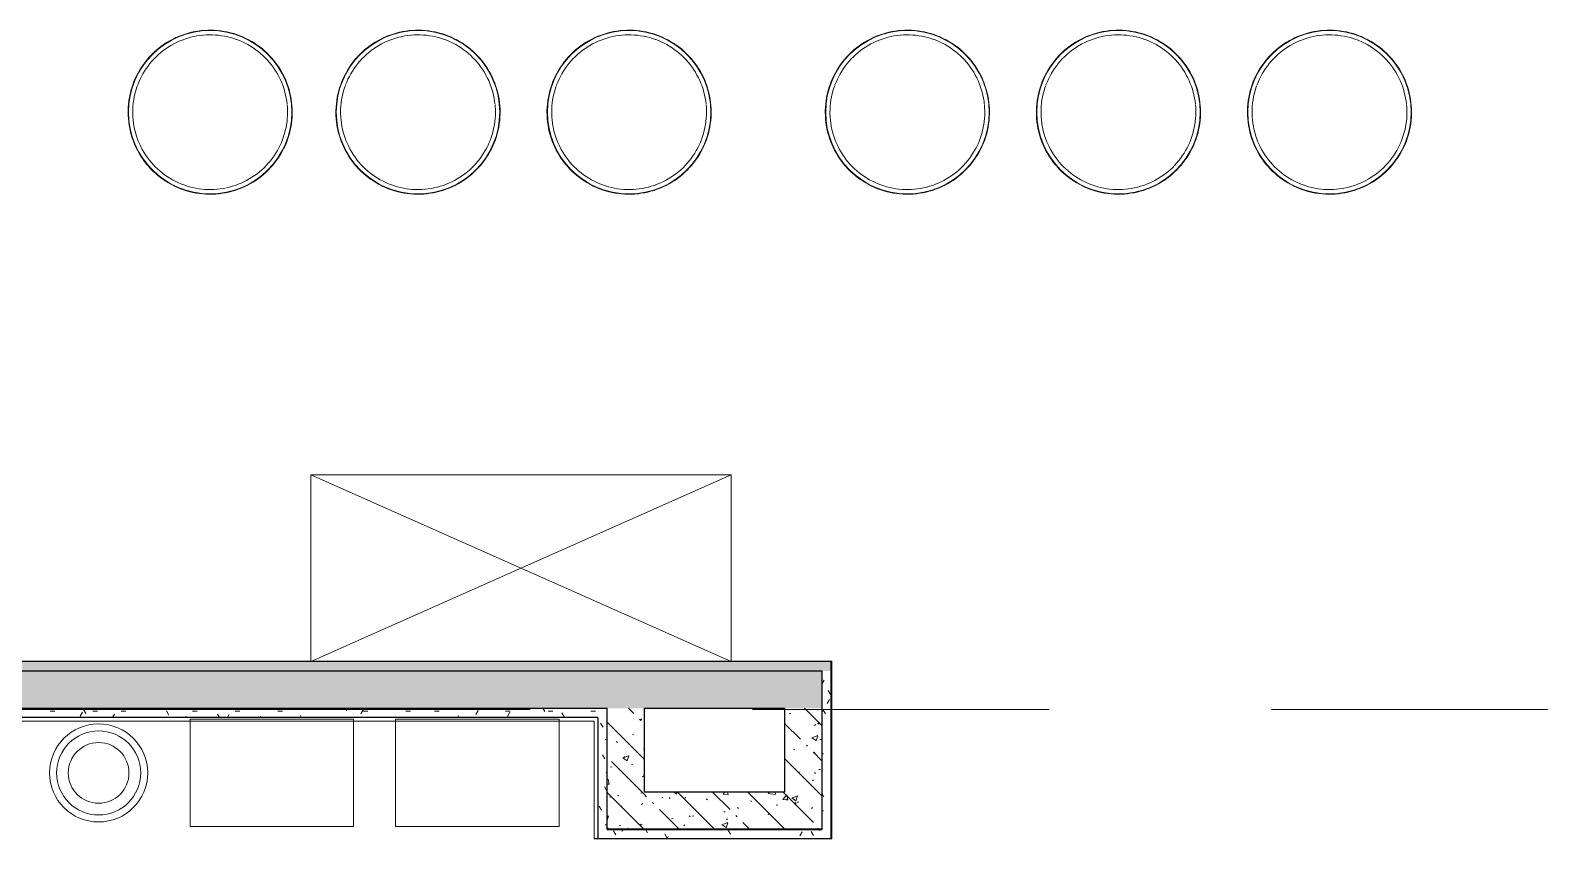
# Model space of a CAD drawing. Header units: millimetres. Extents: x 39286 to 136192, y -1987 to 27400.
# Drawn here: x 44214 to 47447, y 14723 to 16455 of the extents above; entities that cross this region are included whole.
import ezdxf

# ---------------------------------------------------------------- set-up
doc = ezdxf.new("R2010")
doc.units = ezdxf.units.MM
doc.linetypes.add('Осевая', pattern=[3175, 635, -476.25, 1587.5, -476.25])
for name, color, linetype, lineweight in [('A-WALL', 7, 'Continuous', 9), ('I-WALL', 7, 'Continuous', 9), ('P-SANR-FIXT', 7, 'Continuous', 9), ('Оси-2', 7, 'Осевая', 9)]:
    doc.layers.add(name, color=color, linetype=linetype, lineweight=lineweight)
for name, color, linetype, lineweight, true_color in [('A-WALL-1', 7, 'Continuous', 25, 0x3c3c3c), ('A-WALL-FNSH-2', 7, 'Continuous', 13, 0x3c3c3c), ('I-FURN-1', 7, 'Continuous', 9, 0xf0f0f0)]:
    doc.layers.add(name, color=color, linetype=linetype, lineweight=lineweight, true_color=true_color)
pattern_1 = [(135, (0, 0), (-75.43415, -75.43415), [106.68, -17.78, 3.556, -17.78]), (135, (0, 75.39), (-75.43415, -75.43415), []), (50, (0, 0), (127.52922, -11.15758), [13.335, -146.685]), (355, (0, 0), (-24.66966, 133.74002), [10.668, -117.348]), (100.451, (10.63, -0.93), (102.85973, 122.58178), [11.333, -124.663]), (46.184, (0, 35.56), (189.75516, -29.43036), [20.002, -220.027]), (96.636, (15.81, 33.1), (166.1822, 173.1996), [17, -186.995]), (351.184, (0, 35.56), (166.1839, 173.1976), [16.002, -176.022]), (21, (17.78, 26.67), (106.13027, -71.58603), [13.335, -146.685]), (326, (17.78, 26.67), (43.26188, 128.93175), [10.668, -117.348]), (71.451, (26.62, 20.7), (149.39198, 57.34505), [11.333, -124.663]), (37.5, (0, 0), (2.16223, 59.188357), [3.353, -112.573, 3.353, -115.773, -117.793]), (37.5, (0, 0), (2.16223, 59.188357), [-235.052, 3.353, -114.44]), (7.5, (0, 0), (46.77386, 70.12615), [3.353, -64.567, 3.353, -109.906, -44.894]), (7.5, (0, 0), (46.77386, 70.12615), [-181.178, 3.353, -41.542]), (327.5, (-39.65, 0), (94.91367, -4.010093), [3.353, -41.097, 3.353, -135.331, -184.023]), (327.5, (-39.65, 0), (94.91367, -4.010093), [-183.134, 3.353, -180.67]), (317.5, (-57.43, 0), (103.69057, 17.79882), [3.353, -54.432, 3.353, -88.748, -130.683]), (317.5, (-57.43, 0), (103.69057, 17.79882), [-149.885, 3.353, -127.33])]
pattern_2 = [(0, (0, 0), (121.92, 30.48), [10.058, -81.382, 10.058, -81.382, -487.68]), (0, (0, 0), (121.92, 30.48), [-182.88, 10.058, -172.822, 10.058, -81.382, -213.36]), (0, (0, 0), (121.92, 30.48), [-457.2, 10.058, -50.902, 10.058, -142.342]), (120, (45.72, 15.24), (-87.356454, 90.345817), [10.058, -81.382, 10.058, -81.382, -487.68]), (120, (45.72, 15.24), (-87.356454, 90.345817), [-182.88, 10.058, -172.822, 10.058, -81.382, -213.36]), (120, (45.72, 15.24), (-87.356454, 90.345817), [-457.2, 10.058, -50.902, 10.058, -142.342]), (240, (60.96, 76.2), (-34.563546, -120.825817), [10.058, -81.382, 10.058, -81.382, -487.68]), (240, (60.96, 76.2), (-34.563546, -120.825817), [-182.88, 10.058, -172.822, 10.058, -81.382, -213.36]), (240, (60.96, 76.2), (-34.563546, -120.825817), [-457.2, 10.058, -50.902, 10.058, -142.342])]

# ---------------------------------------------------------------- blocks, each defined once
blk = doc.blocks.new('Stool _3_ - Aluminium Stool-V30-План разверток пом_ 1_38_ Этаж 1')
at = {"layer": 'I-FURN-1'}
blk.add_line((41.1, -160.6), (34.7, -162.1), dxfattribs=at)
at = {"layer": 'I-FURN-1', "flags": 128}
for points in [[(175.8, 0), (175.7, 7), (175.2, 14), (174.5, 21), (173.6, 28), (172.3, 34.9), (170.8, 41.8), (169, 48.6), (166.9, 55.3), (164.5, 61.9), (161.9, 68.5), (159.1, 74.9), (155.9, 81.2), (152.6, 87.4), (148.9, 93.4), (145.1, 99.3), (141, 105), (136.7, 110.5), (132.2, 115.9), (127.4, 121.1), (122.5, 126.1), (117.3, 130.9), (112, 135.5), (106.5, 139.9), (100.8, 144), (95, 147.9), (89, 151.6), (82.9, 155), (76.6, 158.2), (70.2, 161.2), (63.7, 163.9), (57.1, 166.3), (50.4, 168.4), (43.6, 170.3), (36.8, 171.9), (29.9, 173.2), (22.9, 174.3), (15.9, 175.1), (8.9, 175.6), (1.9, 175.8), (-5.1, 175.7), (-12.2, 175.4), (-19.2, 174.8), (-26.1, 173.8), (-33.1, 172.7), (-39.9, 171.2), (-46.8, 169.5), (-53.5, 167.5), (-60.1, 165.2), (-66.7, 162.6), (-73.2, 159.9), (-79.5, 156.8), (-85.7, 153.5), (-91.8, 149.9), (-97.7, 146.2), (-103.5, 142.1), (-109.1, 137.9), (-114.5, 133.4), (-119.7, 128.7), (-124.8, 123.8), (-129.6, 118.7), (-134.3, 113.5), (-138.7, 108), (-142.9, 102.4), (-146.9, 96.6), (-150.6, 90.6), (-154.1, 84.5), (-157.4, 78.3), (-160.4, 71.9), (-163.2, 65.5), (-165.6, 58.9), (-167.9, 52.2), (-169.8, 45.5), (-171.5, 38.6), (-172.9, 31.7), (-174, 24.8), (-174.9, 17.8), (-175.5, 10.8), (-175.8, 3.8), (-175.8, 0)], [(-83.9, 143), (-78.1, 146.2), (-72.2, 149.2), (-66.2, 152), (-60.1, 154.5), (-53.9, 156.8), (-47.5, 158.8), (-41.1, 160.6), (-34.7, 162.1), (-28.2, 163.4), (-21.6, 164.4), (-15.3, 165.1)], [(-15, 165.1), (-8.4, 165.6), (-1.8, 165.8), (4.8, 165.7), (11.5, 165.4), (18.1, 164.8), (24.6, 164), (31.2, 162.8), (37.7, 161.5), (44.1, 159.8), (50.5, 157.9), (56.7, 155.8)], [(-155.2, 58.4), (-152.7, 64.6), (-150, 70.6), (-147.1, 76.6), (-143.9, 82.4), (-140.5, 88.1), (-136.8, 93.6), (-133, 99), (-128.9, 104.3), (-124.6, 109.3), (-120.2, 114.2), (-115.5, 118.9), (-110.7, 123.5), (-105.6, 127.8), (-100.4, 131.9), (-95.1, 135.8), (-89.6, 139.5), (-83.9, 143)], [(57.5, 155.5), (62.9, 153.4), (69, 150.8), (75, 147.9), (80.8, 144.8), (86.5, 141.4), (92.1, 137.8), (97.6, 134)], [(97.6, 134), (102.9, 130), (108, 125.8), (112.9, 121.4), (117.7, 116.8), (122.3, 112), (126.6, 107), (130.8, 101.9), (134.8, 96.5), (138.5, 91.1), (142.1, 85.5), (145.4, 79.7), (148.4, 73.8), (151.3, 67.8), (153.9, 61.7), (156.2, 55.5), (158.3, 49.2), (160.2, 42.9), (161.7, 36.4), (163.1, 29.9), (164.1, 23.4), (164.8, 17.6)], [(-165.8, 0), (-165.7, 6.6), (-165.3, 13.2), (-164.6, 19.8), (-163.7, 26.4), (-162.5, 32.9), (-161, 39.4), (-159.3, 45.8), (-157.4, 52.2), (-155.5, 57.4)], [(-175.8, 0), (-175.7, -7), (-175.2, -14), (-174.5, -21), (-173.6, -28), (-172.3, -34.9), (-170.8, -41.8), (-169, -48.6), (-166.9, -55.3), (-164.5, -61.9), (-161.9, -68.5), (-159.1, -74.9), (-155.9, -81.2), (-152.6, -87.4), (-148.9, -93.4), (-145.1, -99.3), (-141, -105), (-136.7, -110.5), (-132.2, -115.9), (-127.4, -121.1), (-122.5, -126.1), (-117.3, -130.9), (-112, -135.5), (-106.5, -139.9), (-100.8, -144), (-95, -147.9), (-89, -151.6), (-82.9, -155), (-76.6, -158.2), (-70.2, -161.2), (-63.7, -163.9), (-57.1, -166.3), (-50.4, -168.4), (-43.6, -170.3), (-36.8, -171.9), (-29.9, -173.2), (-22.9, -174.3), (-15.9, -175.1), (-8.9, -175.6), (-1.9, -175.8), (5.1, -175.7), (12.2, -175.4), (19.2, -174.8), (26.1, -173.8), (33.1, -172.7), (39.9, -171.2), (46.8, -169.5), (53.5, -167.5), (60.1, -165.2), (66.7, -162.6), (73.2, -159.9), (79.5, -156.8), (85.7, -153.5), (91.8, -149.9), (97.7, -146.2), (103.5, -142.1), (109.1, -137.9), (114.5, -133.4), (119.7, -128.7), (124.8, -123.8), (129.6, -118.7), (134.3, -113.5), (138.7, -108), (142.9, -102.4), (146.9, -96.6), (150.6, -90.6), (154.1, -84.5), (157.4, -78.3), (160.4, -71.9), (163.2, -65.5), (165.6, -58.9), (167.9, -52.2), (169.8, -45.5), (171.5, -38.6), (172.9, -31.7), (174, -24.8), (174.9, -17.8), (175.5, -10.8), (175.8, -3.8), (175.8, 0)], [(-163.1, -29.9), (-164.1, -23.4), (-164.9, -16.8), (-165.5, -10.2), (-165.8, -3.6), (-165.8, 0)], [(165.8, 0), (165.7, -6.6), (165.3, -13.2), (164.6, -19.8), (163.7, -26.4), (162.5, -32.9), (161, -39.4), (159.3, -45.8), (157.4, -52.2), (155.2, -58.4), (154.7, -59.7)], [(164.9, 16.8), (165.5, 10.2), (165.6, 8.3)], [(165.6, 7.2), (165.8, 3.6), (165.8, 0)], [(-154.7, -59.7), (-156.2, -55.5), (-158.3, -49.2), (-160.2, -42.9), (-161.7, -36.4), (-162.9, -30.6)], [(33, -162.5), (28.2, -163.4), (21.6, -164.4), (15, -165.1), (8.4, -165.6), (1.8, -165.8), (-4.8, -165.7), (-11.5, -165.4), (-18.1, -164.8), (-24.6, -164), (-31.2, -162.8), (-37.7, -161.5), (-44.1, -159.8), (-50.5, -157.9), (-56.7, -155.8), (-62.9, -153.4), (-69, -150.8), (-75, -147.9), (-80.8, -144.8), (-86.5, -141.4), (-92.1, -137.8), (-97.6, -134), (-102.9, -130), (-108, -125.8), (-112.9, -121.4), (-117.7, -116.8), (-122.3, -112), (-126.6, -107), (-130.8, -101.9), (-134.8, -96.5), (-138.5, -91.1), (-142.1, -85.5), (-145.4, -79.7), (-148.4, -73.8), (-151.3, -67.8), (-153.9, -61.7), (-154.3, -60.5)], [(154.3, -60.5), (152.7, -64.6), (150, -70.6), (147.1, -76.6), (143.9, -82.4), (140.5, -88.1), (136.8, -93.6), (133, -99), (128.9, -104.3), (124.6, -109.3), (120.2, -114.2), (115.5, -118.9), (110.7, -123.5), (105.6, -127.8), (100.4, -131.9), (95.1, -135.8), (89.6, -139.5), (83.9, -143), (78.1, -146.2), (72.2, -149.2), (66.2, -152), (60.1, -154.5)], [(59.6, -154.7), (53.9, -156.8), (47.5, -158.8), (41.7, -160.4)]]:
    blk.add_lwpolyline(points, dxfattribs=at)
at = {"layer": 'I-FURN-1'}
for start, end in [(0, 180), (360, 180), (180, 0), (180, 360)]:
    blk.add_arc((0, 0), 175, start, end, dxfattribs=at)
blk = doc.blocks.new('Stool _3_ - Aluminium Stool-V31-План разверток пом_ 1_38_ Этаж 1')
at = {"layer": 'I-FURN-1'}
blk.add_line((41.1, -160.6), (34.7, -162.1), dxfattribs=at)
at = {"layer": 'I-FURN-1', "flags": 128}
for points in [[(175.8, 0), (175.7, 7), (175.2, 14), (174.5, 21), (173.6, 28), (172.3, 34.9), (170.8, 41.8), (169, 48.6), (166.9, 55.3), (164.5, 61.9), (161.9, 68.5), (159.1, 74.9), (155.9, 81.2), (152.6, 87.4), (148.9, 93.4), (145.1, 99.3), (141, 105), (136.7, 110.5), (132.2, 115.9), (127.4, 121.1), (122.5, 126.1), (117.3, 130.9), (112, 135.5), (106.5, 139.9), (100.8, 144), (95, 147.9), (89, 151.6), (82.9, 155), (76.6, 158.2), (70.2, 161.2), (63.7, 163.9), (57.1, 166.3), (50.4, 168.4), (43.6, 170.3), (36.8, 171.9), (29.9, 173.2), (22.9, 174.3), (15.9, 175.1), (8.9, 175.6), (1.9, 175.8), (-5.1, 175.7), (-12.2, 175.4), (-19.2, 174.8), (-26.1, 173.8), (-33.1, 172.7), (-39.9, 171.2), (-46.8, 169.5), (-53.5, 167.5), (-60.1, 165.2), (-66.7, 162.6), (-73.2, 159.9), (-79.5, 156.8), (-85.7, 153.5), (-91.8, 149.9), (-97.7, 146.2), (-103.5, 142.1), (-109.1, 137.9), (-114.5, 133.4), (-119.7, 128.7), (-124.8, 123.8), (-129.6, 118.7), (-134.3, 113.5), (-138.7, 108), (-142.9, 102.4), (-146.9, 96.6), (-150.6, 90.6), (-154.1, 84.5), (-157.4, 78.3), (-160.4, 71.9), (-163.2, 65.5), (-165.6, 58.9), (-167.9, 52.2), (-169.8, 45.5), (-171.5, 38.6), (-172.9, 31.7), (-174, 24.8), (-174.9, 17.8), (-175.5, 10.8), (-175.8, 3.8), (-175.8, 0)], [(-83.9, 143), (-78.1, 146.2), (-72.2, 149.2), (-66.2, 152), (-60.1, 154.5), (-53.9, 156.8), (-47.5, 158.8), (-41.1, 160.6), (-36.2, 161.8)], [(-35.9, 161.8), (-34.7, 162.1), (-28.2, 163.4), (-21.6, 164.4), (-15.3, 165.1)], [(-15, 165.1), (-8.4, 165.6), (-1.8, 165.8), (4.8, 165.7), (11.5, 165.4), (18.1, 164.8), (24.6, 164), (31.2, 162.8), (37.7, 161.5), (44.1, 159.8), (50.5, 157.9), (56.7, 155.8)], [(-155.2, 58.4), (-152.7, 64.6), (-150, 70.6), (-147.1, 76.6), (-143.9, 82.4), (-140.5, 88.1), (-136.8, 93.6), (-133, 99), (-128.9, 104.3), (-124.6, 109.3), (-120.2, 114.2), (-115.5, 118.9), (-110.7, 123.5), (-105.6, 127.8), (-100.4, 131.9), (-95.1, 135.8), (-89.6, 139.5), (-83.9, 143)], [(57.5, 155.5), (62.9, 153.4), (69, 150.8), (75, 147.9), (80.8, 144.8), (86.5, 141.4), (92.1, 137.8), (97.6, 134)], [(97.6, 134), (102.9, 130), (108, 125.8), (112.9, 121.4), (117.7, 116.8), (122.3, 112), (126.6, 107), (130.8, 101.9), (134.8, 96.5), (138.5, 91.1), (142.1, 85.5), (145.4, 79.7), (148.4, 73.8), (151.3, 67.8), (153.9, 61.7), (156.2, 55.5), (158.3, 49.2), (160.2, 42.9), (161.7, 36.4), (163.1, 29.9), (164.1, 23.4), (164.8, 17.6)], [(-165.8, 0), (-165.7, 6.6), (-165.3, 13.2), (-164.6, 19.8), (-163.7, 26.4), (-162.5, 32.9), (-161, 39.4), (-159.3, 45.8), (-157.4, 52.2), (-155.5, 57.4)], [(-175.8, 0), (-175.7, -7), (-175.2, -14), (-174.5, -21), (-173.6, -28), (-172.3, -34.9), (-170.8, -41.8), (-169, -48.6), (-166.9, -55.3), (-164.5, -61.9), (-161.9, -68.5), (-159.1, -74.9), (-155.9, -81.2), (-152.6, -87.4), (-148.9, -93.4), (-145.1, -99.3), (-141, -105), (-136.7, -110.5), (-132.2, -115.9), (-127.4, -121.1), (-122.5, -126.1), (-117.3, -130.9), (-112, -135.5), (-106.5, -139.9), (-100.8, -144), (-95, -147.9), (-89, -151.6), (-82.9, -155), (-76.6, -158.2), (-70.2, -161.2), (-63.7, -163.9), (-57.1, -166.3), (-50.4, -168.4), (-43.6, -170.3), (-36.8, -171.9), (-29.9, -173.2), (-22.9, -174.3), (-15.9, -175.1), (-8.9, -175.6), (-1.9, -175.8), (5.1, -175.7), (12.2, -175.4), (19.2, -174.8), (26.1, -173.8), (33.1, -172.7), (39.9, -171.2), (46.8, -169.5), (53.5, -167.5), (60.1, -165.2), (66.7, -162.6), (73.2, -159.9), (79.5, -156.8), (85.7, -153.5), (91.8, -149.9), (97.7, -146.2), (103.5, -142.1), (109.1, -137.9), (114.5, -133.4), (119.7, -128.7), (124.8, -123.8), (129.6, -118.7), (134.3, -113.5), (138.7, -108), (142.9, -102.4), (146.9, -96.6), (150.6, -90.6), (154.1, -84.5), (157.4, -78.3), (160.4, -71.9), (163.2, -65.5), (165.6, -58.9), (167.9, -52.2), (169.8, -45.5), (171.5, -38.6), (172.9, -31.7), (174, -24.8), (174.9, -17.8), (175.5, -10.8), (175.8, -3.8), (175.8, 0)], [(-163.1, -29.9), (-164.1, -23.4), (-164.9, -16.8), (-165.5, -10.2), (-165.8, -3.6), (-165.8, 0)], [(165.8, 0), (165.7, -6.6), (165.3, -13.2), (164.6, -19.8), (163.7, -26.4), (162.5, -32.9), (161, -39.4), (159.3, -45.8), (157.4, -52.2), (155.2, -58.4), (154.7, -59.7)], [(164.9, 16.8), (165.5, 10.2), (165.6, 8.3)], [(165.6, 7.2), (165.8, 3.6), (165.8, 0)], [(-154.7, -59.7), (-156.2, -55.5), (-158.3, -49.2), (-160.2, -42.9), (-161.7, -36.4), (-162.9, -30.6)], [(33.7, -162.3), (28.2, -163.4), (21.6, -164.4), (15, -165.1), (8.4, -165.6), (1.8, -165.8), (-4.8, -165.7), (-11.5, -165.4), (-18.1, -164.8), (-24.6, -164), (-31.2, -162.8), (-37.7, -161.5), (-44.1, -159.8), (-50.5, -157.9), (-56.7, -155.8), (-62.9, -153.4), (-69, -150.8), (-75, -147.9), (-80.8, -144.8), (-86.5, -141.4), (-92.1, -137.8), (-97.6, -134), (-102.9, -130), (-108, -125.8), (-112.9, -121.4), (-117.7, -116.8), (-122.3, -112), (-126.6, -107), (-130.8, -101.9), (-134.8, -96.5), (-138.5, -91.1), (-142.1, -85.5), (-145.4, -79.7), (-148.4, -73.8), (-151.3, -67.8), (-153.9, -61.7), (-154.3, -60.5)], [(154.3, -60.5), (152.7, -64.6), (150, -70.6), (147.1, -76.6), (143.9, -82.4), (140.5, -88.1), (136.8, -93.6), (133, -99), (128.9, -104.3), (124.6, -109.3), (120.2, -114.2), (115.5, -118.9), (110.7, -123.5), (105.6, -127.8), (100.4, -131.9), (95.1, -135.8), (89.6, -139.5), (83.9, -143), (78.1, -146.2), (72.2, -149.2), (66.2, -152), (60.1, -154.5)], [(59.6, -154.7), (53.9, -156.8), (47.5, -158.8), (41.7, -160.4)]]:
    blk.add_lwpolyline(points, dxfattribs=at)
at = {"layer": 'I-FURN-1'}
for start, end in [(0, 180), (360, 180), (180, 0), (180, 360)]:
    blk.add_arc((0, 0), 175, start, end, dxfattribs=at)
blk = doc.blocks.new('Stool _3_ - Aluminium Stool-V32-План разверток пом_ 1_38_ Этаж 1')
at = {"layer": 'I-FURN-1'}
blk.add_line((41.1, -160.6), (34.7, -162.1), dxfattribs=at)
at = {"layer": 'I-FURN-1', "flags": 128}
for points in [[(175.8, 0), (175.7, 7), (175.2, 14), (174.5, 21), (173.6, 28), (172.3, 34.9), (170.8, 41.8), (169, 48.6), (166.9, 55.3), (164.5, 61.9), (161.9, 68.5), (159.1, 74.9), (155.9, 81.2), (152.6, 87.4), (148.9, 93.4), (145.1, 99.3), (141, 105), (136.7, 110.5), (132.2, 115.9), (127.4, 121.1), (122.5, 126.1), (117.3, 130.9), (112, 135.5), (106.5, 139.9), (100.8, 144), (95, 147.9), (89, 151.6), (82.9, 155), (76.6, 158.2), (70.2, 161.2), (63.7, 163.9), (57.1, 166.3), (50.4, 168.4), (43.6, 170.3), (36.8, 171.9), (29.9, 173.2), (22.9, 174.3), (15.9, 175.1), (8.9, 175.6), (1.9, 175.8), (-5.1, 175.7), (-12.2, 175.4), (-19.2, 174.8), (-26.1, 173.8), (-33.1, 172.7), (-39.9, 171.2), (-46.8, 169.5), (-53.5, 167.5), (-60.1, 165.2), (-66.7, 162.6), (-73.2, 159.9), (-79.5, 156.8), (-85.7, 153.5), (-91.8, 149.9), (-97.7, 146.2), (-103.5, 142.1), (-109.1, 137.9), (-114.5, 133.4), (-119.7, 128.7), (-124.8, 123.8), (-129.6, 118.7), (-134.3, 113.5), (-138.7, 108), (-142.9, 102.4), (-146.9, 96.6), (-150.6, 90.6), (-154.1, 84.5), (-157.4, 78.3), (-160.4, 71.9), (-163.2, 65.5), (-165.6, 58.9), (-167.9, 52.2), (-169.8, 45.5), (-171.5, 38.6), (-172.9, 31.7), (-174, 24.8), (-174.9, 17.8), (-175.5, 10.8), (-175.8, 3.8), (-175.8, 0)], [(-83.9, 143), (-78.1, 146.2), (-72.2, 149.2), (-66.2, 152), (-60.1, 154.5), (-53.9, 156.8), (-47.5, 158.8), (-41.1, 160.6), (-34.7, 162.1), (-28.2, 163.4), (-21.6, 164.4), (-15.3, 165.1)], [(-15, 165.1), (-8.4, 165.6), (-1.8, 165.8), (4.8, 165.7), (11.5, 165.4), (18.1, 164.8), (24.6, 164), (31.2, 162.8), (37.7, 161.5), (44.1, 159.8), (50.5, 157.9), (56.7, 155.8)], [(-155.2, 58.4), (-152.7, 64.6), (-150, 70.6), (-147.1, 76.6), (-143.9, 82.4), (-140.5, 88.1), (-136.8, 93.6), (-133, 99), (-128.9, 104.3), (-124.6, 109.3), (-120.2, 114.2), (-115.5, 118.9), (-110.7, 123.5), (-105.6, 127.8), (-100.4, 131.9), (-95.1, 135.8), (-89.6, 139.5), (-83.9, 143)], [(57.5, 155.5), (62.9, 153.4), (69, 150.8), (75, 147.9), (80.8, 144.8), (86.5, 141.4), (92.1, 137.8), (97.6, 134)], [(97.6, 134), (102.9, 130), (108, 125.8), (112.9, 121.4), (117.7, 116.8), (122.3, 112), (126.6, 107), (130.8, 101.9), (134.8, 96.5), (138.5, 91.1), (142.1, 85.5), (145.4, 79.7), (148.4, 73.8), (151.3, 67.8), (153.9, 61.7), (156.2, 55.5), (158.3, 49.2), (160.2, 42.9), (161.7, 36.4), (163.1, 29.9), (164.1, 23.4), (164.8, 17.6)], [(-165.8, 0), (-165.7, 6.6), (-165.3, 13.2), (-164.6, 19.8), (-163.7, 26.4), (-162.5, 32.9), (-161, 39.4), (-159.3, 45.8), (-157.4, 52.2), (-155.5, 57.4)], [(-175.8, 0), (-175.7, -7), (-175.2, -14), (-174.5, -21), (-173.6, -28), (-172.3, -34.9), (-170.8, -41.8), (-169, -48.6), (-166.9, -55.3), (-164.5, -61.9), (-161.9, -68.5), (-159.1, -74.9), (-155.9, -81.2), (-152.6, -87.4), (-148.9, -93.4), (-145.1, -99.3), (-141, -105), (-136.7, -110.5), (-132.2, -115.9), (-127.4, -121.1), (-122.5, -126.1), (-117.3, -130.9), (-112, -135.5), (-106.5, -139.9), (-100.8, -144), (-95, -147.9), (-89, -151.6), (-82.9, -155), (-76.6, -158.2), (-70.2, -161.2), (-63.7, -163.9), (-57.1, -166.3), (-50.4, -168.4), (-43.6, -170.3), (-36.8, -171.9), (-29.9, -173.2), (-22.9, -174.3), (-15.9, -175.1), (-8.9, -175.6), (-1.9, -175.8), (5.1, -175.7), (12.2, -175.4), (19.2, -174.8), (26.1, -173.8), (33.1, -172.7), (39.9, -171.2), (46.8, -169.5), (53.5, -167.5), (60.1, -165.2), (66.7, -162.6), (73.2, -159.9), (79.5, -156.8), (85.7, -153.5), (91.8, -149.9), (97.7, -146.2), (103.5, -142.1), (109.1, -137.9), (114.5, -133.4), (119.7, -128.7), (124.8, -123.8), (129.6, -118.7), (134.3, -113.5), (138.7, -108), (142.9, -102.4), (146.9, -96.6), (150.6, -90.6), (154.1, -84.5), (157.4, -78.3), (160.4, -71.9), (163.2, -65.5), (165.6, -58.9), (167.9, -52.2), (169.8, -45.5), (171.5, -38.6), (172.9, -31.7), (174, -24.8), (174.9, -17.8), (175.5, -10.8), (175.8, -3.8), (175.8, 0)], [(-163.1, -29.9), (-164.1, -23.4), (-164.9, -16.8), (-165.5, -10.2), (-165.8, -3.6), (-165.8, 0)], [(165.8, 0), (165.7, -6.6), (165.3, -13.2), (164.6, -19.8), (163.7, -26.4), (162.5, -32.9), (161, -39.4), (159.3, -45.8), (157.4, -52.2), (155.2, -58.4), (154.7, -59.7)], [(164.9, 16.8), (165.5, 10.2), (165.6, 8.3)], [(165.6, 7.2), (165.8, 3.6), (165.8, 0)], [(-154.7, -59.7), (-156.2, -55.5), (-158.3, -49.2), (-160.2, -42.9), (-161.7, -36.4), (-162.9, -30.6)], [(33.7, -162.3), (28.2, -163.4), (21.6, -164.4), (15, -165.1), (8.4, -165.6), (1.8, -165.8), (-4.8, -165.7), (-11.5, -165.4), (-18.1, -164.8), (-24.6, -164), (-31.2, -162.8), (-37.7, -161.5), (-44.1, -159.8), (-50.5, -157.9), (-56.7, -155.8), (-62.9, -153.4), (-69, -150.8), (-75, -147.9), (-80.8, -144.8), (-86.5, -141.4), (-92.1, -137.8), (-97.6, -134), (-102.9, -130), (-108, -125.8), (-112.9, -121.4), (-117.7, -116.8), (-122.3, -112), (-126.6, -107), (-130.8, -101.9), (-134.8, -96.5), (-138.5, -91.1), (-142.1, -85.5), (-145.4, -79.7), (-148.4, -73.8), (-151.3, -67.8), (-153.9, -61.7), (-154.3, -60.5)], [(154.3, -60.5), (152.7, -64.6), (150, -70.6), (147.1, -76.6), (143.9, -82.4), (140.5, -88.1), (136.8, -93.6), (133, -99), (128.9, -104.3), (124.6, -109.3), (120.2, -114.2), (115.5, -118.9), (110.7, -123.5), (105.6, -127.8), (100.4, -131.9), (95.1, -135.8), (89.6, -139.5), (83.9, -143), (78.1, -146.2), (72.2, -149.2), (66.2, -152), (60.1, -154.5)], [(59.6, -154.7), (53.9, -156.8), (47.5, -158.8), (41.7, -160.4)]]:
    blk.add_lwpolyline(points, dxfattribs=at)
at = {"layer": 'I-FURN-1'}
for start, end in [(0, 180), (360, 180), (180, 0), (180, 360)]:
    blk.add_arc((0, 0), 175, start, end, dxfattribs=at)
blk = doc.blocks.new('Stool _3_ - Aluminium Stool-V33-План разверток пом_ 1_38_ Этаж 1')
at = {"layer": 'I-FURN-1'}
for p, q in [((41.1, -160.6), (34.7, -162.1)), ((42.9, -160.1), (41.7, -160.4))]:
    blk.add_line(p, q, dxfattribs=at)
at = {"layer": 'I-FURN-1', "flags": 128}
for points in [[(175.8, 0), (175.7, 7), (175.2, 14), (174.5, 21), (173.6, 28), (172.3, 34.9), (170.8, 41.8), (169, 48.6), (166.9, 55.3), (164.5, 61.9), (161.9, 68.5), (159.1, 74.9), (155.9, 81.2), (152.6, 87.4), (148.9, 93.4), (145.1, 99.3), (141, 105), (136.7, 110.5), (132.2, 115.9), (127.4, 121.1), (122.5, 126.1), (117.3, 130.9), (112, 135.5), (106.5, 139.9), (100.8, 144), (95, 147.9), (89, 151.6), (82.9, 155), (76.6, 158.2), (70.2, 161.2), (63.7, 163.9), (57.1, 166.3), (50.4, 168.4), (43.6, 170.3), (36.8, 171.9), (29.9, 173.2), (22.9, 174.3), (15.9, 175.1), (8.9, 175.6), (1.9, 175.8), (-5.1, 175.7), (-12.2, 175.4), (-19.2, 174.8), (-26.1, 173.8), (-33.1, 172.7), (-39.9, 171.2), (-46.8, 169.5), (-53.5, 167.5), (-60.1, 165.2), (-66.7, 162.6), (-73.2, 159.9), (-79.5, 156.8), (-85.7, 153.5), (-91.8, 149.9), (-97.7, 146.2), (-103.5, 142.1), (-109.1, 137.9), (-114.5, 133.4), (-119.7, 128.7), (-124.8, 123.8), (-129.6, 118.7), (-134.3, 113.5), (-138.7, 108), (-142.9, 102.4), (-146.9, 96.6), (-150.6, 90.6), (-154.1, 84.5), (-157.4, 78.3), (-160.4, 71.9), (-163.2, 65.5), (-165.6, 58.9), (-167.9, 52.2), (-169.8, 45.5), (-171.5, 38.6), (-172.9, 31.7), (-174, 24.8), (-174.9, 17.8), (-175.5, 10.8), (-175.8, 3.8), (-175.8, 0)], [(-83.9, 143), (-78.1, 146.2), (-72.2, 149.2), (-66.2, 152), (-60.1, 154.5), (-53.9, 156.8), (-47.5, 158.8), (-41.1, 160.6), (-34.7, 162.1), (-28.2, 163.4), (-21.6, 164.4), (-15.3, 165.1)], [(-15, 165.1), (-8.4, 165.6), (-1.8, 165.8), (4.8, 165.7), (11.5, 165.4), (18.1, 164.8), (24.6, 164), (31.2, 162.8), (37.7, 161.5), (44.1, 159.8), (50.5, 157.9), (56.7, 155.8)], [(-155.2, 58.4), (-152.7, 64.6), (-150, 70.6), (-147.1, 76.6), (-143.9, 82.4), (-140.5, 88.1), (-136.8, 93.6), (-133, 99), (-128.9, 104.3), (-124.6, 109.3), (-120.2, 114.2), (-115.5, 118.9), (-110.7, 123.5), (-105.6, 127.8), (-100.4, 131.9), (-95.1, 135.8), (-89.6, 139.5), (-83.9, 143)], [(57.5, 155.5), (62.9, 153.4), (69, 150.8), (75, 147.9), (80.8, 144.8), (86.5, 141.4), (92.1, 137.8), (97.6, 134)], [(97.6, 134), (102.9, 130), (108, 125.8), (112.9, 121.4), (117.7, 116.8), (122.3, 112), (126.6, 107), (130.8, 101.9), (134.8, 96.5), (138.5, 91.1), (142.1, 85.5), (145.4, 79.7), (148.4, 73.8), (151.3, 67.8), (153.9, 61.7), (156.2, 55.5), (158.3, 49.2), (160.2, 42.9), (161.7, 36.4), (163.1, 29.9), (164.1, 23.4), (164.8, 17.6)], [(-165.8, 0), (-165.7, 6.6), (-165.3, 13.2), (-164.6, 19.8), (-163.7, 26.4), (-162.5, 32.9), (-161, 39.4), (-159.3, 45.8), (-157.4, 52.2), (-155.5, 57.4)], [(-175.8, 0), (-175.7, -7), (-175.2, -14), (-174.5, -21), (-173.6, -28), (-172.3, -34.9), (-170.8, -41.8), (-169, -48.6), (-166.9, -55.3), (-164.5, -61.9), (-161.9, -68.5), (-159.1, -74.9), (-155.9, -81.2), (-152.6, -87.4), (-148.9, -93.4), (-145.1, -99.3), (-141, -105), (-136.7, -110.5), (-132.2, -115.9), (-127.4, -121.1), (-122.5, -126.1), (-117.3, -130.9), (-112, -135.5), (-106.5, -139.9), (-100.8, -144), (-95, -147.9), (-89, -151.6), (-82.9, -155), (-76.6, -158.2), (-70.2, -161.2), (-63.7, -163.9), (-57.1, -166.3), (-50.4, -168.4), (-43.6, -170.3), (-36.8, -171.9), (-29.9, -173.2), (-22.9, -174.3), (-15.9, -175.1), (-8.9, -175.6), (-1.9, -175.8), (5.1, -175.7), (12.2, -175.4), (19.2, -174.8), (26.1, -173.8), (33.1, -172.7), (39.9, -171.2), (46.8, -169.5), (53.5, -167.5), (60.1, -165.2), (66.7, -162.6), (73.2, -159.9), (79.5, -156.8), (85.7, -153.5), (91.8, -149.9), (97.7, -146.2), (103.5, -142.1), (109.1, -137.9), (114.5, -133.4), (119.7, -128.7), (124.8, -123.8), (129.6, -118.7), (134.3, -113.5), (138.7, -108), (142.9, -102.4), (146.9, -96.6), (150.6, -90.6), (154.1, -84.5), (157.4, -78.3), (160.4, -71.9), (163.2, -65.5), (165.6, -58.9), (167.9, -52.2), (169.8, -45.5), (171.5, -38.6), (172.9, -31.7), (174, -24.8), (174.9, -17.8), (175.5, -10.8), (175.8, -3.8), (175.8, 0)], [(-163.1, -29.9), (-164.1, -23.4), (-164.9, -16.8), (-165.5, -10.2), (-165.8, -3.6), (-165.8, 0)], [(165.8, 0), (165.7, -6.6), (165.3, -13.2), (164.6, -19.8), (163.7, -26.4), (162.5, -32.9), (161, -39.4), (159.3, -45.8), (157.4, -52.2), (155.2, -58.4), (154.7, -59.7)], [(164.9, 16.8), (165.5, 10.2), (165.8, 3.6), (165.8, 0)], [(-154.7, -59.7), (-156.2, -55.5), (-158.3, -49.2), (-160.2, -42.9), (-161.7, -36.4), (-162.9, -30.6)], [(33.7, -162.3), (28.2, -163.4), (21.6, -164.4), (15, -165.1), (8.4, -165.6), (1.8, -165.8), (-4.8, -165.7), (-11.5, -165.4), (-18.1, -164.8), (-24.6, -164), (-31.2, -162.8), (-37.7, -161.5), (-44.1, -159.8), (-50.5, -157.9), (-56.7, -155.8), (-62.9, -153.4), (-69, -150.8), (-75, -147.9), (-80.8, -144.8), (-86.5, -141.4), (-92.1, -137.8), (-97.6, -134), (-102.9, -130), (-108, -125.8), (-112.9, -121.4), (-117.7, -116.8), (-122.3, -112), (-126.6, -107), (-130.8, -101.9), (-134.8, -96.5), (-138.5, -91.1), (-142.1, -85.5), (-145.4, -79.7), (-148.4, -73.8), (-151.3, -67.8), (-153.9, -61.7), (-154.3, -60.5)], [(154.3, -60.5), (152.7, -64.6), (150, -70.6), (147.1, -76.6), (143.9, -82.4), (140.5, -88.1), (136.8, -93.6), (133, -99), (128.9, -104.3), (124.6, -109.3), (120.2, -114.2), (115.5, -118.9), (110.7, -123.5), (105.6, -127.8), (100.4, -131.9), (95.1, -135.8), (89.6, -139.5), (83.9, -143), (78.1, -146.2), (72.2, -149.2), (66.2, -152), (60.1, -154.5)], [(59.6, -154.7), (53.9, -156.8), (47.5, -158.8), (43.9, -159.8)]]:
    blk.add_lwpolyline(points, dxfattribs=at)
at = {"layer": 'I-FURN-1'}
for start, end in [(0, 180), (360, 180), (180, 0), (180, 360)]:
    blk.add_arc((0, 0), 175, start, end, dxfattribs=at)
blk = doc.blocks.new('Stool _3_ - Aluminium Stool-V34-План разверток пом_ 1_38_ Этаж 1')
at = {"layer": 'I-FURN-1'}
blk.add_line((41.1, -160.6), (34.7, -162.1), dxfattribs=at)
at = {"layer": 'I-FURN-1', "flags": 128}
for points in [[(175.8, 0), (175.7, 7), (175.2, 14), (174.5, 21), (173.6, 28), (172.3, 34.9), (170.8, 41.8), (169, 48.6), (166.9, 55.3), (164.5, 61.9), (161.9, 68.5), (159.1, 74.9), (155.9, 81.2), (152.6, 87.4), (148.9, 93.4), (145.1, 99.3), (141, 105), (136.7, 110.5), (132.2, 115.9), (127.4, 121.1), (122.5, 126.1), (117.3, 130.9), (112, 135.5), (106.5, 139.9), (100.8, 144), (95, 147.9), (89, 151.6), (82.9, 155), (76.6, 158.2), (70.2, 161.2), (63.7, 163.9), (57.1, 166.3), (50.4, 168.4), (43.6, 170.3), (36.8, 171.9), (29.9, 173.2), (22.9, 174.3), (15.9, 175.1), (8.9, 175.6), (1.9, 175.8), (-5.1, 175.7), (-12.2, 175.4), (-19.2, 174.8), (-26.1, 173.8), (-33.1, 172.7), (-39.9, 171.2), (-46.8, 169.5), (-53.5, 167.5), (-60.1, 165.2), (-66.7, 162.6), (-73.2, 159.9), (-79.5, 156.8), (-85.7, 153.5), (-91.8, 149.9), (-97.7, 146.2), (-103.5, 142.1), (-109.1, 137.9), (-114.5, 133.4), (-119.7, 128.7), (-124.8, 123.8), (-129.6, 118.7), (-134.3, 113.5), (-138.7, 108), (-142.9, 102.4), (-146.9, 96.6), (-150.6, 90.6), (-154.1, 84.5), (-157.4, 78.3), (-160.4, 71.9), (-163.2, 65.5), (-165.6, 58.9), (-167.9, 52.2), (-169.8, 45.5), (-171.5, 38.6), (-172.9, 31.7), (-174, 24.8), (-174.9, 17.8), (-175.5, 10.8), (-175.8, 3.8), (-175.8, 0)], [(-83.9, 143), (-78.1, 146.2), (-72.2, 149.2), (-66.2, 152), (-60.1, 154.5), (-53.9, 156.8), (-47.5, 158.8), (-41.1, 160.6), (-34.7, 162.1), (-28.2, 163.4), (-21.6, 164.4), (-15.3, 165.1)], [(-15, 165.1), (-8.4, 165.6), (-1.8, 165.8), (4.8, 165.7), (11.5, 165.4), (18.1, 164.8), (24.6, 164), (31.2, 162.8), (37.7, 161.5), (44.1, 159.8), (50.5, 157.9), (56.7, 155.8)], [(-155.2, 58.4), (-152.7, 64.6), (-150, 70.6), (-147.1, 76.6), (-143.9, 82.4), (-140.5, 88.1), (-136.8, 93.6), (-133, 99), (-128.9, 104.3), (-124.6, 109.3), (-120.2, 114.2), (-115.5, 118.9), (-110.7, 123.5), (-105.6, 127.8), (-100.4, 131.9), (-95.1, 135.8), (-89.6, 139.5), (-83.9, 143)], [(57.5, 155.5), (62.9, 153.4), (69, 150.8), (75, 147.9), (80.8, 144.8), (86.5, 141.4), (92.1, 137.8), (97.6, 134)], [(97.6, 134), (102.9, 130), (108, 125.8), (112.9, 121.4), (117.7, 116.8), (122.3, 112), (126.6, 107), (130.8, 101.9), (134.8, 96.5), (138.5, 91.1), (142.1, 85.5), (145.4, 79.7), (148.4, 73.8), (151.3, 67.8), (153.9, 61.7), (156.2, 55.5), (158.3, 49.2), (160.2, 42.9), (161.7, 36.4), (163.1, 29.9), (164.1, 23.4), (164.8, 17.6)], [(-165.8, 0), (-165.7, 6.6), (-165.3, 13.2), (-164.6, 19.8), (-163.7, 26.4), (-162.5, 32.9), (-161, 39.4), (-159.3, 45.8), (-157.4, 52.2), (-155.5, 57.4)], [(-175.8, 0), (-175.7, -7), (-175.2, -14), (-174.5, -21), (-173.6, -28), (-172.3, -34.9), (-170.8, -41.8), (-169, -48.6), (-166.9, -55.3), (-164.5, -61.9), (-161.9, -68.5), (-159.1, -74.9), (-155.9, -81.2), (-152.6, -87.4), (-148.9, -93.4), (-145.1, -99.3), (-141, -105), (-136.7, -110.5), (-132.2, -115.9), (-127.4, -121.1), (-122.5, -126.1), (-117.3, -130.9), (-112, -135.5), (-106.5, -139.9), (-100.8, -144), (-95, -147.9), (-89, -151.6), (-82.9, -155), (-76.6, -158.2), (-70.2, -161.2), (-63.7, -163.9), (-57.1, -166.3), (-50.4, -168.4), (-43.6, -170.3), (-36.8, -171.9), (-29.9, -173.2), (-22.9, -174.3), (-15.9, -175.1), (-8.9, -175.6), (-1.9, -175.8), (5.1, -175.7), (12.2, -175.4), (19.2, -174.8), (26.1, -173.8), (33.1, -172.7), (39.9, -171.2), (46.8, -169.5), (53.5, -167.5), (60.1, -165.2), (66.7, -162.6), (73.2, -159.9), (79.5, -156.8), (85.7, -153.5), (91.8, -149.9), (97.7, -146.2), (103.5, -142.1), (109.1, -137.9), (114.5, -133.4), (119.7, -128.7), (124.8, -123.8), (129.6, -118.7), (134.3, -113.5), (138.7, -108), (142.9, -102.4), (146.9, -96.6), (150.6, -90.6), (154.1, -84.5), (157.4, -78.3), (160.4, -71.9), (163.2, -65.5), (165.6, -58.9), (167.9, -52.2), (169.8, -45.5), (171.5, -38.6), (172.9, -31.7), (174, -24.8), (174.9, -17.8), (175.5, -10.8), (175.8, -3.8), (175.8, 0)], [(-163.1, -29.9), (-164.1, -23.4), (-164.9, -16.8), (-165.5, -10.2), (-165.8, -3.6), (-165.8, 0)], [(165.8, 0), (165.7, -6.6), (165.3, -13.2), (164.6, -19.8), (163.7, -26.4), (162.5, -32.9), (161, -39.4), (159.3, -45.8), (157.4, -52.2), (155.2, -58.4), (154.7, -59.7)], [(164.9, 16.8), (165.5, 10.2), (165.6, 8.3)], [(165.6, 7.2), (165.8, 3.6), (165.8, 0)], [(-157.4, -51.9), (-158.3, -49.2), (-160.2, -42.9), (-161.7, -36.4), (-162.9, -30.6)], [(-154.7, -59.7), (-156.2, -55.5), (-157.4, -52)], [(33.7, -162.3), (28.2, -163.4), (21.6, -164.4), (15, -165.1), (8.4, -165.6), (1.8, -165.8), (-4.8, -165.7), (-11.5, -165.4), (-18.1, -164.8), (-24.6, -164), (-31.2, -162.8), (-37.7, -161.5), (-44.1, -159.8), (-50.5, -157.9), (-56.7, -155.8), (-62.9, -153.4), (-69, -150.8), (-75, -147.9), (-80.8, -144.8), (-86.5, -141.4), (-92.1, -137.8), (-97.6, -134), (-102.9, -130), (-108, -125.8), (-112.9, -121.4), (-117.7, -116.8), (-122.3, -112), (-126.6, -107), (-130.8, -101.9), (-134.8, -96.5), (-138.5, -91.1), (-142.1, -85.5), (-145.4, -79.7), (-148.4, -73.8), (-151.3, -67.8), (-153.9, -61.7), (-154.3, -60.5)], [(154.3, -60.5), (152.7, -64.6), (150, -70.6), (147.1, -76.6), (143.9, -82.4), (140.5, -88.1), (136.8, -93.6), (133, -99), (128.9, -104.3), (124.6, -109.3), (120.2, -114.2), (115.5, -118.9), (110.7, -123.5), (105.6, -127.8), (100.4, -131.9), (95.1, -135.8), (89.6, -139.5), (83.9, -143), (78.1, -146.2), (72.2, -149.2), (66.2, -152), (60.1, -154.5)], [(59.6, -154.7), (53.9, -156.8), (47.5, -158.8), (41.7, -160.4)]]:
    blk.add_lwpolyline(points, dxfattribs=at)
at = {"layer": 'I-FURN-1'}
for start, end in [(0, 180), (360, 180), (180, 0), (180, 360)]:
    blk.add_arc((0, 0), 175, start, end, dxfattribs=at)
blk = doc.blocks.new('Шкаф параметрический - 3_26п-25545953-План разверток пом_ 1_38_ Этаж 1')
at = {"layer": 'I-FURN-1'}
for p, q in [((0, 0), (900, 400)), ((0, 400), (900, 0)), ((900, 400), (0, 400)), ((0, 400), (0, 0)), ((0, 0), (0, 400)), ((0, 400), (900, 400)), ((900, 0), (900, 400)), ((900, 400), (900, 0)), ((0, 0), (900, 0)), ((900, 0), (0, 0))]:
    blk.add_line(p, q, dxfattribs=at)
blk = doc.blocks.new('мусорная корзина - Round_ Metal-30590745-План разверток пом_ 1_38_ Этаж 1')
at = {"layer": 'P-SANR-FIXT'}
for radius, start, end in [(105, 0, 180), (90, 360, 180), (65, 0, 180), (105, 180, 360), (90, 180, 360), (65, 180, 360)]:
    blk.add_arc((0, 0), radius, start, end, dxfattribs=at)

msp = doc.modelspace()

# ---------------------------------------------------------------- hatches: boundary and pattern name
at = {"layer": 'I-WALL'}
h = msp.add_hatch(dxfattribs=at)
h.set_pattern_fill('FP_17', color=256, style=0, pattern_type=2)
h.set_pattern_definition(pattern_2)
h.paths.add_polyline_path([(42400, 15082.5), (45930, 15082.5), (45930, 15102.5), (42400, 15102.5)])
h = msp.add_hatch(dxfattribs=at)
h.set_pattern_fill('FP_8', color=256, style=0, pattern_type=2)
h.set_pattern_definition(pattern_1)
h.paths.add_polyline_path([(45910, 15002.5), (45910, 15082.5), (42380, 15082.5), (42380, 15002.5), (45830, 15002.5)])
h = msp.add_hatch(dxfattribs=at)
h.set_pattern_fill('FP_17', color=256, style=0, pattern_type=2)
h.set_pattern_definition(pattern_2)
h.paths.add_polyline_path([(45910, 14743.6), (45930, 14743.6), (45930, 15082.5), (45910, 15082.5)])
h = msp.add_hatch(dxfattribs=at)
h.set_pattern_fill('FP_17', color=256, style=0, pattern_type=2)
h.set_pattern_definition(pattern_2)
h.paths.add_polyline_path([(45430, 14982.5), (45450, 14982.5), (45450, 15002.5), (42780, 15002.5), (42780, 14982.5), (45134.2, 14982.5)])
h = msp.add_hatch(dxfattribs=at)
h.set_pattern_fill('FP_8', color=256, style=0, pattern_type=2)
h.set_pattern_definition(pattern_1)
h.paths.add_polyline_path([(45530, 14742.5), (45530, 15002.5), (45450, 15002.5), (45450, 14742.5)])
h = msp.add_hatch(dxfattribs=at)
h.set_pattern_fill('FP_8', color=256, style=0, pattern_type=2)
h.set_pattern_definition(pattern_1)
h.paths.add_polyline_path([(45830, 14822.5), (45910, 14822.5), (45910, 15002.5), (45830, 15002.5)])
h = msp.add_hatch(dxfattribs=at)
h.set_pattern_fill('FP_17', color=256, style=0, pattern_type=2)
h.set_pattern_definition(pattern_2)
h.paths.add_polyline_path([(45450, 14723.6), (45450, 14982.5), (45430, 14982.5), (45430, 14723.6)])
h = msp.add_hatch(dxfattribs=at)
h.set_pattern_fill('FP_8', color=256, style=0, pattern_type=2)
h.set_pattern_definition(pattern_1)
h.paths.add_polyline_path([(45910, 14742.5), (45910, 14822.5), (45530, 14822.5), (45530, 14742.5)])
h = msp.add_hatch(dxfattribs=at)
h.set_pattern_fill('FP_17', color=256, style=0, pattern_type=2)
h.set_pattern_definition(pattern_2)
h.paths.add_polyline_path([(45930, 14723.6), (45930, 14743.6), (45450, 14743.6), (45450, 14723.6)])

# ---------------------------------------------------------------- linework, layer by layer
at = {"layer": 'A-WALL'}
for p, q in [((45422, 14723.6), (45430, 14723.6)), ((45930, 14723.6), (45931, 14723.6))]:
    msp.add_line(p, q, dxfattribs=at)
at = {"layer": 'A-WALL-1'}
for p, q in [((45930, 15102.5), (42400, 15102.5)), ((45930, 14723.6), (45930, 15102.5)), ((42380, 15082.5), (45910, 15082.5)), ((45910, 15082.5), (45910, 14742.5)), ((42760, 15002.5), (45450, 15002.5)), ((45450, 14742.5), (45450, 15002.5)), ((45530, 15002.5), (45830, 15002.5)), ((45530, 14822.5), (45530, 15002.5)), ((45830, 15002.5), (45830, 14822.5)), ((45430, 14982.5), (42780, 14982.5)), ((45430, 14982.5), (45430, 14723.6)), ((45830, 14822.5), (45530, 14822.5)), ((45910, 14743.6), (45450, 14743.6)), ((45430, 14723.6), (45930, 14723.6)), ((45450, 14742.5), (45910, 14742.5))]:
    msp.add_line(p, q, dxfattribs=at)
at = {"layer": 'A-WALL-FNSH-2'}
for p, q in [((45931, 15103.5), (42400, 15103.5)), ((44456.9, 15103.5), (44456.9, 15102.5)), ((44456.9, 15102.5), (44456.9, 15103.5)), ((44693.2, 15102.5), (44693.2, 15103.5)), ((44694.9, 15103.5), (44694.9, 15102.5)), ((45339.5, 15102.5), (45339.5, 15103.5)), ((45928.8, 15102.5), (45928.8, 15103.5)), ((45931, 15103), (45930, 15103)), ((45930, 15103), (45930, 15102.5)), ((45931, 14722.6), (45931, 15103.5)), ((42780, 14974.5), (45422, 14974.5)), ((45422, 14974.5), (45422, 14722.6)), ((45930, 14833.6), (45931, 14833.6)), ((45422, 14722.6), (45931, 14722.6))]:
    msp.add_line(p, q, dxfattribs=at)
at = {"layer": 'I-FURN-1'}
for p, q in [((44557, 14978.8), (44557, 14748.8)), ((44907, 14978.8), (44557, 14978.8)), ((44557, 14748.8), (44557, 14974.5)), ((44907, 14748.8), (44907, 14978.8)), ((44907, 14974.5), (44907, 14748.8)), ((44997, 14978.8), (44997, 14748.8)), ((45347, 14978.8), (44997, 14978.8)), ((44997, 14748.8), (44997, 14974.5)), ((45347, 14748.8), (45347, 14978.8)), ((45347, 14974.7), (45347, 14748.8)), ((44557, 14748.8), (44907, 14748.8)), ((44907, 14748.8), (44557, 14748.8)), ((44997, 14748.8), (45347, 14748.8)), ((45347, 14748.8), (44997, 14748.8))]:
    msp.add_line(p, q, dxfattribs=at)
at = {"layer": 'I-WALL'}
for p, q in [((44452.9, 15102.5), (44452.9, 15103.5)), ((44603.4, 15103.5), (44603.4, 15102.5)), ((44639.7, 15102.5), (44639.7, 15103.5)), ((44639.7, 15102.5), (44639.7, 15103.5)), ((44653.2, 15102.5), (44653.2, 15103.5)), ((44772.2, 15103.5), (44772.2, 15102.5)), ((44772.5, 15102.5), (44772.5, 15103.5)), ((45340.9, 15102.5), (45340.9, 15103.5)), ((45341.1, 15102.5), (45341.1, 15103.5)), ((45342.7, 15102.5), (45342.7, 15103.5)), ((45602.9, 15102.5), (45602.9, 15103.5)), ((45603, 15103.5), (45603, 15102.5)), ((45931, 15103.5), (45931, 15103.5)), ((45931, 15102.5), (45931, 15103.5)), ((45930, 14789.6), (45931, 14789.6)), ((45930, 14766), (45931, 14766))]:
    msp.add_line(p, q, dxfattribs=at)
at = {"layer": 'Оси-2'}
msp.add_line((42586.3, 15000), (55051, 15000), dxfattribs=at)

# ---------------------------------------------------------------- block references
at = {"layer": 'I-FURN-1'}
for name, p in [('Stool _3_ - Aluminium Stool-V30-План разверток пом_ 1_38_ Этаж 1', (44599.8, 16279.7)), ('Stool _3_ - Aluminium Stool-V31-План разверток пом_ 1_38_ Этаж 1', (45045, 16279.7)), ('Stool _3_ - Aluminium Stool-V32-План разверток пом_ 1_38_ Этаж 1', (45497, 16279.7)), ('Stool _3_ - Aluminium Stool-V33-План разверток пом_ 1_38_ Этаж 1', (46093, 16279.7)), ('Stool _3_ - Aluminium Stool-V34-План разверток пом_ 1_38_ Этаж 1', (46545, 16279.7)), ('Stool _3_ - Aluminium Stool-V32-План разверток пом_ 1_38_ Этаж 1', (46997, 16279.7)), ('Шкаф параметрический - 3_26п-25545953-План разверток пом_ 1_38_ Этаж 1', (44815.5, 15102.5))]:
    msp.add_blockref(name, p, dxfattribs=at)
at = {"layer": 'P-SANR-FIXT'}
msp.add_blockref('мусорная корзина - Round_ Metal-30590745-План разверток пом_ 1_38_ Этаж 1', (44361, 14863.8), dxfattribs=at)

doc.saveas('drawing.dxf')
